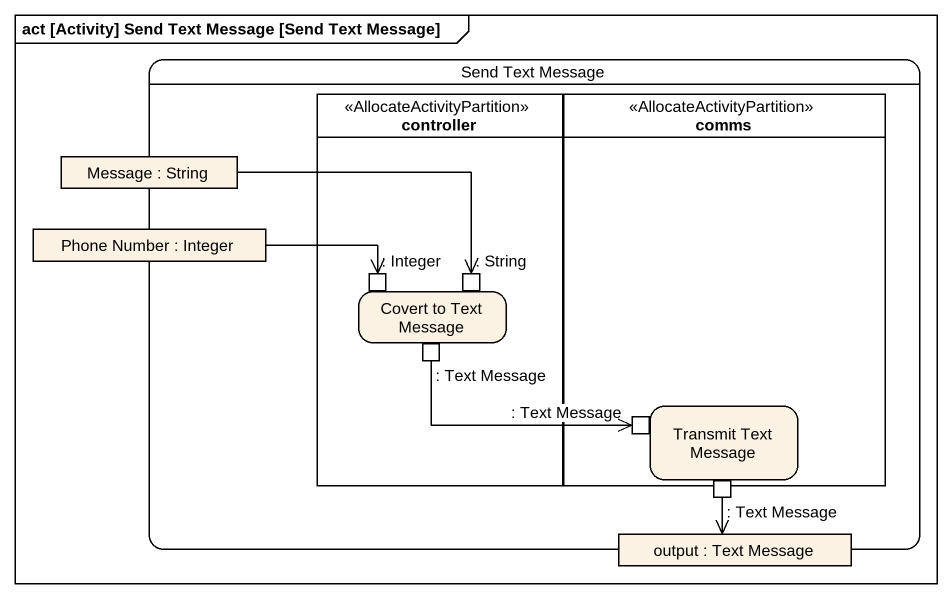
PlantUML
@startuml
mainframe act [Activity] Send Text Message [Send Text Message]
hide empty description
state "Send Text Message" as Send_Text_Message {
  state controller <<AllocateActivityPartition>> {
    state "Covert to Text Message" as Covert_to_Text_Message {
      state ": Integer" as Integer <<inputPin>>
      state ": String" as String <<inputPin>>
      state ": Text Message" as Text_Message <<outputPin>>
    }
  }
  state comms <<AllocateActivityPartition>> {
    state "Transmit Text Message" as Transmit_Text_Message {
      state ": Text Message" as Text_Message_2 <<inputPin>>
      state ": Text Message" as Text_Message_3 <<outputPin>>
    }
  }
  state "Message : String" as Message <<object>>
  state "Phone Number : Integer" as Phone_Number <<object>>
  state "output : Text Message" as output <<object>>
}
Message -right-> String
Phone_Number -right-> Integer
Text_Message -right-> Text_Message_2
Text_Message_3 --> output
@enduml
